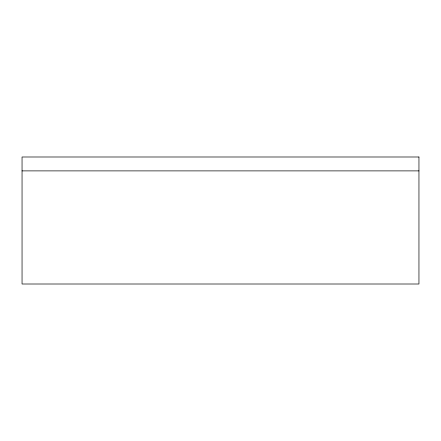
<?xml version="1.0" encoding="UTF-8"?>
<svg xmlns="http://www.w3.org/2000/svg" width="441" height="441" viewBox="0 0 441 441"><rect width="100%" height="100%" fill="white"/><g stroke="black" fill="none" stroke-linecap="round" stroke-linejoin="round"><path stroke-width="0.66" d="M22.05 170.888L418.95 170.888M418.95 156.996L22.05 156.996L22.05 284.004L418.95 284.004L418.95 156.996"/></g></svg>
